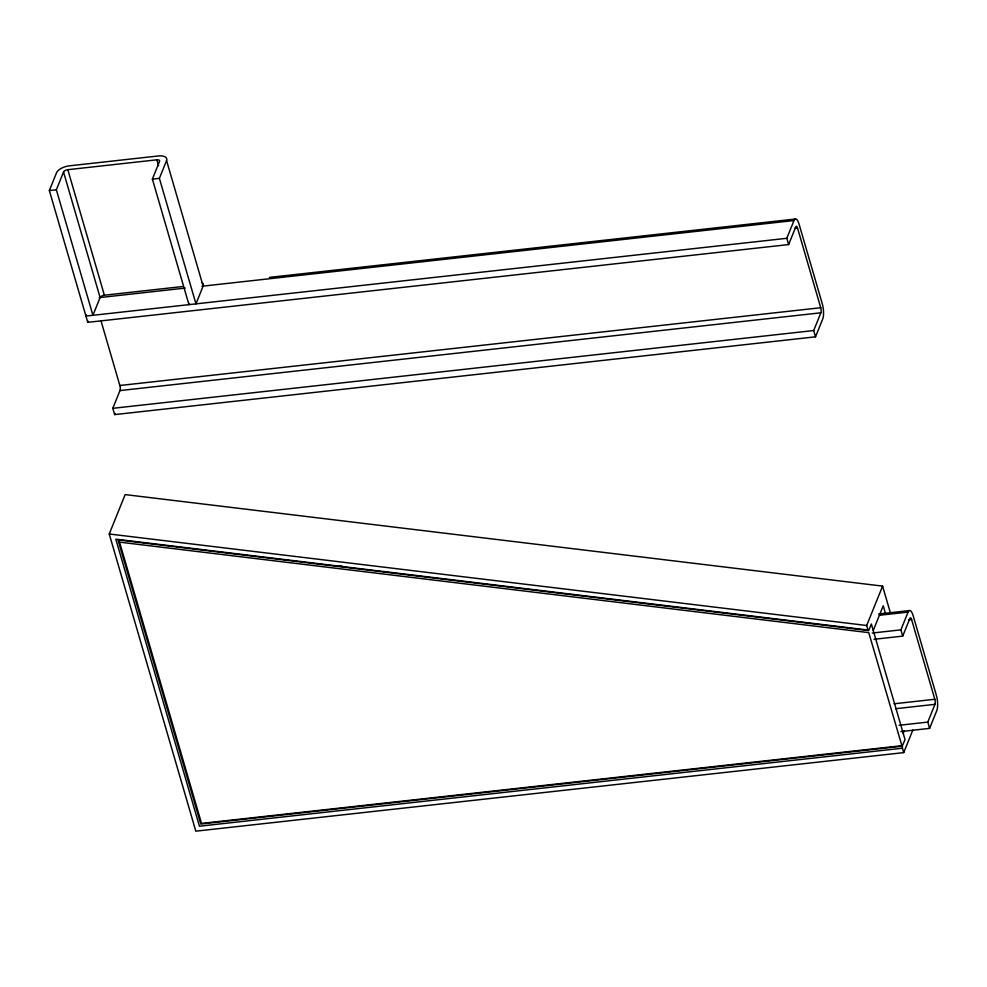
<?xml version="1.0" encoding="UTF-8"?>
<svg xmlns="http://www.w3.org/2000/svg" width="987" height="987" viewBox="0 0 987 987"><rect width="100%" height="100%" fill="white"/><g stroke="black" fill="none" stroke-linecap="round" stroke-linejoin="round"><path stroke-width="1.48" d="M100.982 320.738L119.846 385.498A3.701 1.135 83.7 0 1 119.982 390.568L112.802 408.322L114.628 414.602L815.521 336.826L813.695 330.546L820.876 312.793A3.701 1.135 83.7 0 0 820.74 307.722L797.521 228.009A3.701 1.135 83.7 0 0 795.818 226.813L788.638 244.566L87.757 322.342L49.35 190.553L56.53 172.787A11.116 5.231 -16.2 0 1 69.386 165.828L158.389 155.958A11.116 5.231 -16.2 0 1 166.569 160.585L203.137 286.094L195.957 303.86L159.388 178.339L166.569 160.585M63.538 172.009L100.106 297.531L92.926 315.297L56.358 189.775L63.538 172.009A3.701 1.74 -16.2 0 1 67.819 169.69L156.834 159.82A3.701 1.74 -16.2 0 1 159.561 161.362L152.38 179.116L188.949 304.638L189.405 303.527M86.375 314.964L85.918 316.074L786.812 238.299L793.992 220.533A11.116 3.417 83.7 0 1 799.075 224.148L822.294 303.86A11.116 3.417 83.7 0 1 822.702 319.06L815.521 336.826M87.757 322.342L88.201 321.231M114.628 414.602L115.084 413.491M912.815 730.096L903.722 752.612L195.821 831.165L109.236 533.992L125.152 494.598L882.6 586.105L890.348 612.705M903.722 752.612L902.439 748.208L199.448 826.218L115.812 539.173L868.005 630.039L866.685 625.487L882.6 586.105M873.248 630.496L883.229 605.784L885.364 613.124M874.026 639.305L902.735 636.121L900.897 629.854L908.077 612.088A11.116 3.417 83.7 0 1 913.16 615.703L936.392 695.416A11.116 3.417 83.7 0 1 936.786 710.615L929.606 728.381L900.909 731.564M902.735 636.121L909.903 618.368A3.701 1.135 83.7 0 1 911.606 619.565L934.825 699.277A3.701 1.135 83.7 0 1 934.96 704.336L927.78 722.102L929.606 728.381M903.216 733.341L904.326 730.602M49.35 190.553L56.358 189.775M152.38 179.116L159.388 178.339M100.106 297.531A3.701 1.74 -16.2 0 1 104.388 295.212L182.274 286.563M269.377 277.396L795.041 219.065M99.144 297.642L185.248 288.081M201.854 286.242L793.992 220.533M794.498 228.355L797.521 228.009M119.846 385.498L820.74 307.722M119.982 390.568L820.876 312.793M112.802 408.322L813.695 330.546M878.664 614L909.138 610.62M879.38 615.271L908.077 612.088M908.583 619.91L911.606 619.565M872.2 633.037L900.897 629.854M894.037 703.793L934.825 699.277M895.69 708.703L934.96 704.336M899.083 725.285L927.78 722.102M901.711 745.703L201.521 823.405L119.563 542.134L868.77 632.642L902.106 746.394L905.042 739.621L871.348 624.006L868.696 630.57L117.996 539.889L200.793 824.034L902.389 746.184L902.439 748.208M109.236 533.992L866.685 625.487M339.54 566.032L342.6 566.402M119.242 541.875L119.045 541.678A1.986 1.049 45.1 0 1 118.711 541.283M786.812 238.299L788.638 244.566M156.834 159.82L158.549 165.717M67.819 169.69L104.388 295.212M201.718 282.344A11.116 5.231 -16.2 0 1 203.137 286.094"/></g></svg>
